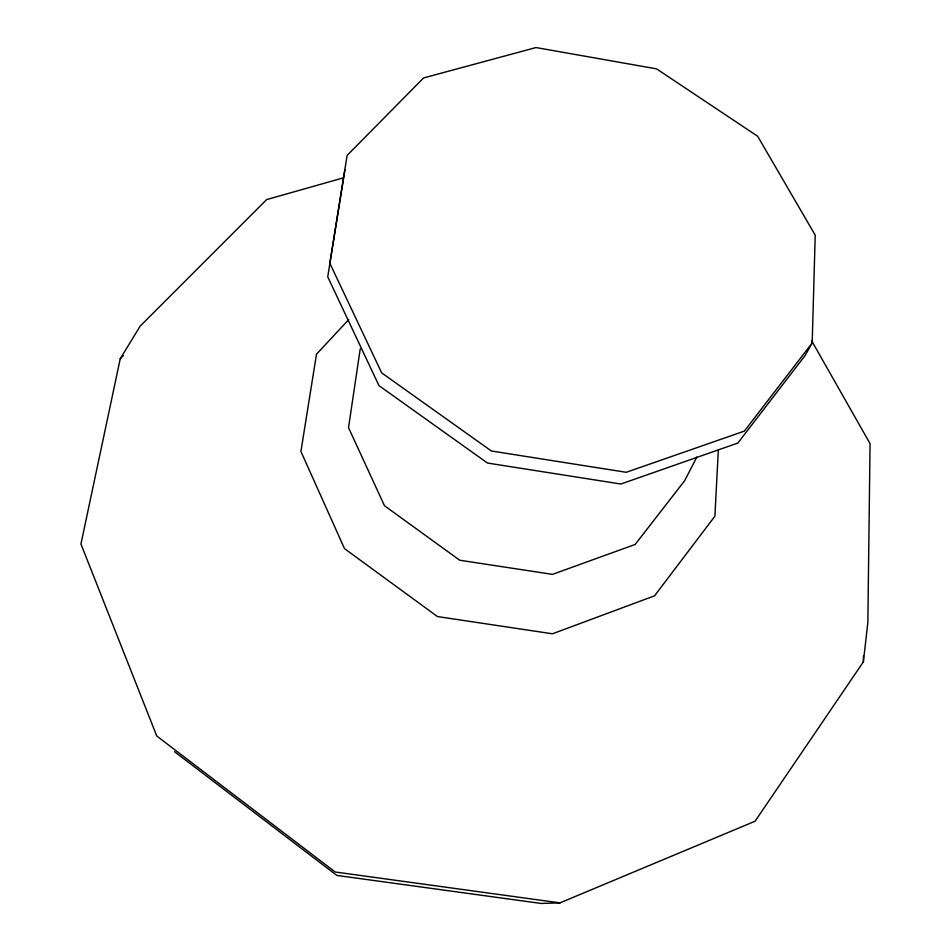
<?xml version="1.0" encoding="UTF-8"?>
<svg xmlns="http://www.w3.org/2000/svg" width="951" height="951" viewBox="0 0 951 951"><rect width="100%" height="100%" fill="white"/><g stroke="black" fill="none" stroke-linecap="round" stroke-linejoin="round"><path stroke-width="1.43" d="M174.508 751.682L336.832 875.419L541.107 903.45L559.984 902.879L755.058 821.236L863.365 661.884L863.437 655.988M812.19 342.942L815.221 235.17L757.662 136.255L656.57 68.864L536.019 47.55L423.564 77.946L347.115 155.441L329.819 263.237L381.684 372.887L491.394 451L626.233 472.29L744.348 431.124L812.19 342.942L805.152 355.448L737.833 443.059L620.872 484.023L487.471 463.042L378.985 385.642L327.738 276.86L344.904 169.777M718.326 450.037L714.902 516.203L654.561 595.825L552.46 633.794L437.436 616.557L344.5 548.62L300.92 451.452L316.493 354.212L348.767 319.548M863.365 661.884L867.859 622.513L870.058 443.618L811.738 340.933M360.227 348.922L348.518 427.653L384.489 505.742L459.713 560.222L552.46 574.368L635.149 544.471L684.649 480.707L696.845 457.039M343.252 177.896L266.66 199.591L140.166 326.134L120.242 358.717L80.942 544.008L156.772 736.015L335.228 872.008L559.984 902.879M120.242 358.717L123.38 355.555"/></g></svg>
